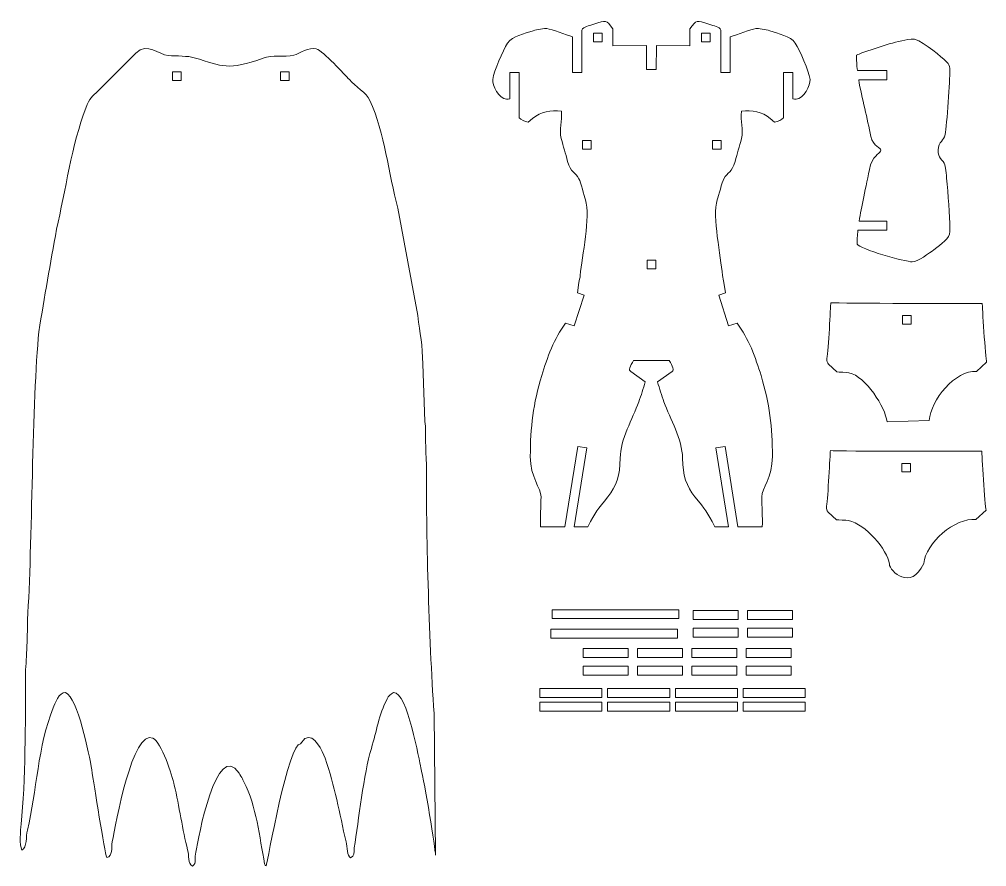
# Model space of a CAD drawing. Header units: millimetres. Extents: x -524 to 157, y -136 to 204.
# Drawn here: x -178.6 to 157.1, y -124.2 to 170 of the extents above; entities that cross this region are included whole.
import ezdxf

# ---------------------------------------------------------------- set-up
doc = ezdxf.new("R2010")
doc.units = ezdxf.units.MM
doc.header["$MEASUREMENT"] = 0
doc.layers.add('Camada 1', color=7, linetype='Continuous')

msp = doc.modelspace()

# ---------------------------------------------------------------- linework, layer by layer
at = {"layer": 'Camada 1', "color": 240, "lineweight": 9}
for points, knots in [([(46.7606, 51.5687), (46.7606, 51.5687), (46.8849, 51.5902), (46.8849, 51.5902), (46.8849, 51.5902), (48.1518, 49.463), (48.7296, 48.1463), (47.8892, 47.6871), (47.8892, 47.6871), (47.8892, 47.6871), (42.8922, 44.0997), (42.8922, 44.0997), (42.8922, 44.0997), (43.5024, 41.7911), (44.2958, 39.3747), (45.0941, 37.1953), (45.0941, 37.1953), (47.2413, 31.3331), (51.487, 24.1146), (51.5423, 17.6194), (51.5423, 17.6194), (51.5932, 11.5983), (52.9393, 7.8619), (55.7836, 4.2563), (55.7836, 4.2563), (59.5058, -0.4621), (60.0192, -0.7866), (62.7664, -6.2157), (62.7664, -6.2157), (62.7664, -6.2157), (67.5063, -6.2099), (67.5063, -6.2099), (67.5063, -6.2099), (67.5063, -6.2099), (63.1443, 21.1851), (63.1443, 21.1851), (63.1443, 21.1851), (63.1443, 21.1851), (66.2881, 21.6856), (66.2881, 21.6856), (66.2881, 21.6856), (66.2881, 21.6856), (70.7293, -6.2058), (70.7293, -6.2058), (70.7293, -6.2058), (70.7293, -6.2058), (79.1883, -6.1953), (79.1883, -6.1953), (79.1883, -6.1953), (79.3547, -2.7358), (79.0242, 0.7322), (79.0112, 4.1964), (79.0112, 4.1964), (79.0005, 7.085), (82.7361, 10.9724), (82.7361, 18.2299), (82.7361, 18.2299), (82.7361, 28.3989), (81.6961, 36.5818), (78.7822, 46.2725), (78.7822, 46.2725), (76.9116, 52.4935), (74.4127, 59.2951), (70.5212, 64.4827), (70.5212, 64.4827), (70.5212, 64.4827), (67.5044, 63.5642), (67.5044, 63.5642), (67.5044, 63.5642), (67.5044, 63.5642), (64.0798, 74.2653), (64.0798, 74.2653), (64.0798, 74.2653), (64.0798, 74.2653), (66.3896, 75.0163), (66.3896, 75.0163), (66.3896, 75.0163), (66.3896, 75.0163), (65.8852, 78.5773), (65.8852, 78.5773), (65.8852, 78.5773), (65.74, 79.4259), (65.4573, 80.1948), (65.3916, 81.0515), (65.3916, 81.0515), (64.8721, 87.822), (61.7234, 101.4741), (63.6044, 107.3173), (63.6044, 107.3173), (64.0479, 108.6947), (65.2387, 113.4685), (65.8464, 114.5767), (65.8464, 114.5767), (67.1662, 116.983), (68.7205, 116.7192), (69.7715, 120.6792), (69.7715, 120.6792), (70.4876, 123.3781), (71.2884, 125.8448), (71.9789, 128.5679), (71.9789, 128.5679), (72.8182, 131.8786), (71.5849, 134.4419), (71.9404, 138.0694), (71.9404, 138.0694), (75.7011, 138.5262), (79.0569, 138.0174), (81.976, 135.5562), (81.976, 135.5562), (81.976, 135.5562), (83.469, 134.2604), (83.469, 134.2604), (83.469, 134.2604), (84.7733, 134.5588), (85.9181, 135.1335), (86.6065, 135.8174), (86.6065, 135.8174), (86.6065, 135.8174), (86.6065, 151.468), (86.6065, 151.468), (86.6065, 151.468), (86.6065, 151.468), (89.7899, 151.468), (89.7899, 151.468), (89.7899, 151.468), (89.7899, 151.468), (89.7899, 142.3745), (89.7899, 142.3745), (89.7899, 142.3745), (90.1419, 142.2992), (90.7284, 142.2931), (90.9504, 142.2931), (90.9504, 142.2931), (93.4746, 142.2931), (96.0698, 147.1532), (95.7796, 149.1079), (95.7796, 149.1079), (95.3044, 152.3064), (92.3639, 158.8404), (90.5986, 161.7433), (90.5986, 161.7433), (89.0248, 164.1757), (84.7114, 164.9655), (81.7879, 166.0342), (81.7879, 166.0342), (80.329, 166.4508), (77.8015, 166.9315), (76.9485, 166.7882), (76.9485, 166.7882), (75.2459, 166.5025), (70.4763, 164.6839), (68.0525, 163.8996), (68.0525, 163.8996), (68.0525, 163.8996), (68.0525, 151.468), (68.0525, 151.468), (68.0525, 151.468), (68.0525, 151.468), (64.8691, 151.468), (64.8691, 151.468), (64.8691, 151.468), (64.8691, 151.468), (64.8691, 166.2613), (64.8691, 166.2613), (64.8691, 166.2613), (64.247, 167.5673), (62.4947, 167.6853), (60.7152, 168.2647), (60.7152, 168.2647), (56.3171, 169.6969), (56.4533, 169.9832), (54.1122, 166.6568), (54.1122, 166.6568), (54.1122, 166.6568), (54.0525, 160.8218), (54.0525, 160.8218), (54.0525, 160.8218), (54.0525, 160.8218), (42.4698, 160.9208), (42.4698, 160.9208), (42.4698, 160.9208), (42.4698, 160.9208), (42.3887, 152.6018), (42.3887, 152.6018), (42.3887, 152.6018), (42.3887, 152.6018), (39.0565, 152.6018), (39.0565, 152.6018), (39.0565, 152.6018), (39.0565, 152.6018), (38.9754, 160.9208), (38.9754, 160.9208), (38.9754, 160.9208), (38.9754, 160.9208), (27.3918, 160.8218), (27.3918, 160.8218), (27.3918, 160.8218), (27.3918, 160.8218), (27.3321, 166.6568), (27.3321, 166.6568), (27.3321, 166.6568), (24.9911, 169.9832), (25.1272, 169.6969), (20.7291, 168.2647), (20.7291, 168.2647), (18.9496, 167.6853), (17.1973, 167.5673), (16.5752, 166.2613), (16.5752, 166.2613), (16.5752, 166.2613), (16.5752, 151.468), (16.5752, 151.468), (16.5752, 151.468), (16.5752, 151.468), (13.3918, 151.468), (13.3918, 151.468), (13.3918, 151.468), (13.3918, 151.468), (13.3918, 163.8996), (13.3918, 163.8996), (13.3918, 163.8996), (10.968, 164.6839), (6.1984, 166.5025), (4.4958, 166.7882), (4.4958, 166.7882), (3.6428, 166.9315), (1.1153, 166.4508), (-0.3436, 166.0342), (-0.3436, 166.0342), (-3.2671, 164.9655), (-7.5805, 164.1757), (-9.1543, 161.7433), (-9.1543, 161.7433), (-10.9196, 158.8404), (-13.8601, 152.3064), (-14.3353, 149.1079), (-14.3353, 149.1079), (-14.6255, 147.1532), (-12.0303, 142.2931), (-9.5061, 142.2931), (-9.5061, 142.2931), (-9.2841, 142.2931), (-8.6976, 142.2992), (-8.3456, 142.3745), (-8.3456, 142.3745), (-8.3456, 142.3745), (-8.3456, 151.468), (-8.3456, 151.468), (-8.3456, 151.468), (-8.3456, 151.468), (-5.1622, 151.468), (-5.1622, 151.468), (-5.1622, 151.468), (-5.1622, 151.468), (-5.1622, 135.8174), (-5.1622, 135.8174), (-5.1622, 135.8174), (-4.4738, 135.1335), (-3.329, 134.5588), (-2.0247, 134.2604), (-2.0247, 134.2604), (-2.0247, 134.2604), (-0.5317, 135.5562), (-0.5317, 135.5562), (-0.5317, 135.5562), (2.3874, 138.0174), (5.7432, 138.5262), (9.5039, 138.0694), (9.5039, 138.0694), (9.8594, 134.4419), (8.6261, 131.8786), (9.4654, 128.5679), (9.4654, 128.5679), (10.1559, 125.8448), (10.9567, 123.3781), (11.6728, 120.6792), (11.6728, 120.6792), (12.7239, 116.7192), (14.2782, 116.983), (15.5979, 114.5767), (15.5979, 114.5767), (16.2056, 113.4685), (17.3964, 108.6947), (17.84, 107.3173), (17.84, 107.3173), (19.721, 101.4741), (16.5722, 87.822), (16.0527, 81.0515), (16.0527, 81.0515), (15.987, 80.1948), (15.7043, 79.4259), (15.5591, 78.5773), (15.5591, 78.5773), (15.5591, 78.5773), (15.0548, 75.0163), (15.0548, 75.0163), (15.0548, 75.0163), (15.0548, 75.0163), (17.3645, 74.2653), (17.3645, 74.2653), (17.3645, 74.2653), (17.3645, 74.2653), (13.9399, 63.5642), (13.9399, 63.5642), (13.9399, 63.5642), (13.9399, 63.5642), (10.9232, 64.4827), (10.9232, 64.4827), (10.9232, 64.4827), (7.0316, 59.2951), (4.5327, 52.4935), (2.6621, 46.2725), (2.6621, 46.2725), (-0.2518, 36.5818), (-1.2918, 28.3989), (-1.2918, 18.2299), (-1.2918, 18.2299), (-1.2918, 10.9724), (2.4438, 7.085), (2.4331, 4.1964), (2.4331, 4.1964), (2.4201, 0.7322), (2.0896, -2.7358), (2.256, -6.1953), (2.256, -6.1953), (2.256, -6.1953), (10.715, -6.2058), (10.715, -6.2058), (10.715, -6.2058), (10.715, -6.2058), (15.1562, 21.6856), (15.1562, 21.6856), (15.1562, 21.6856), (15.1562, 21.6856), (18.3, 21.1851), (18.3, 21.1851), (18.3, 21.1851), (18.3, 21.1851), (13.938, -6.2099), (13.938, -6.2099), (13.938, -6.2099), (13.938, -6.2099), (18.6779, -6.2157), (18.6779, -6.2157), (18.6779, -6.2157), (21.4251, -0.7866), (21.9386, -0.4621), (25.6607, 4.2563), (25.6607, 4.2563), (28.505, 7.8619), (29.8511, 11.5983), (29.902, 17.6194), (29.902, 17.6194), (29.9573, 24.1146), (34.203, 31.3331), (36.3502, 37.1953), (36.3502, 37.1953), (37.1485, 39.3747), (37.9419, 41.7911), (38.5521, 44.0997), (38.5521, 44.0997), (38.5521, 44.0997), (33.5551, 47.6871), (33.5551, 47.6871), (33.5551, 47.6871), (32.7147, 48.1463), (33.2925, 49.463), (34.5594, 51.5902), (34.5594, 51.5902), (34.5594, 51.5902), (46.7606, 51.5687), (46.7606, 51.5687)], [0, 0, 0, 0, 0.0106383, 0.0106383, 0.0106383, 0.0106383, 0.0212766, 0.0212766, 0.0212766, 0.0212766, 0.03191489, 0.03191489, 0.03191489, 0.03191489, 0.04255319, 0.04255319, 0.04255319, 0.04255319, 0.05319149, 0.05319149, 0.05319149, 0.05319149, 0.06382979, 0.06382979, 0.06382979, 0.06382979, 0.07446809, 0.07446809, 0.07446809, 0.07446809, 0.08510638, 0.08510638, 0.08510638, 0.08510638, 0.09574468, 0.09574468, 0.09574468, 0.09574468, 0.10638298, 0.10638298, 0.10638298, 0.10638298, 0.11702128, 0.11702128, 0.11702128, 0.11702128, 0.12765957, 0.12765957, 0.12765957, 0.12765957, 0.13829787, 0.13829787, 0.13829787, 0.13829787, 0.14893617, 0.14893617, 0.14893617, 0.14893617, 0.15957447, 0.15957447, 0.15957447, 0.15957447, 0.17021277, 0.17021277, 0.17021277, 0.17021277, 0.18085106, 0.18085106, 0.18085106, 0.18085106, 0.19148936, 0.19148936, 0.19148936, 0.19148936, 0.20212766, 0.20212766, 0.20212766, 0.20212766, 0.21276596, 0.21276596, 0.21276596, 0.21276596, 0.22340426, 0.22340426, 0.22340426, 0.22340426, 0.23404255, 0.23404255, 0.23404255, 0.23404255, 0.24468085, 0.24468085, 0.24468085, 0.24468085, 0.25531915, 0.25531915, 0.25531915, 0.25531915, 0.26595745, 0.26595745, 0.26595745, 0.26595745, 0.27659574, 0.27659574, 0.27659574, 0.27659574, 0.28723404, 0.28723404, 0.28723404, 0.28723404, 0.29787234, 0.29787234, 0.29787234, 0.29787234, 0.30851064, 0.30851064, 0.30851064, 0.30851064, 0.31914894, 0.31914894, 0.31914894, 0.31914894, 0.32978723, 0.32978723, 0.32978723, 0.32978723, 0.34042553, 0.34042553, 0.34042553, 0.34042553, 0.35106383, 0.35106383, 0.35106383, 0.35106383, 0.36170213, 0.36170213, 0.36170213, 0.36170213, 0.37234043, 0.37234043, 0.37234043, 0.37234043, 0.38297872, 0.38297872, 0.38297872, 0.38297872, 0.39361702, 0.39361702, 0.39361702, 0.39361702, 0.40425532, 0.40425532, 0.40425532, 0.40425532, 0.41489362, 0.41489362, 0.41489362, 0.41489362, 0.42553191, 0.42553191, 0.42553191, 0.42553191, 0.43617021, 0.43617021, 0.43617021, 0.43617021, 0.44680851, 0.44680851, 0.44680851, 0.44680851, 0.45744681, 0.45744681, 0.45744681, 0.45744681, 0.46808511, 0.46808511, 0.46808511, 0.46808511, 0.4787234, 0.4787234, 0.4787234, 0.4787234, 0.4893617, 0.4893617, 0.4893617, 0.4893617, 0.5, 0.5, 0.5, 0.5, 0.5106383, 0.5106383, 0.5106383, 0.5106383, 0.5212766, 0.5212766, 0.5212766, 0.5212766, 0.53191489, 0.53191489, 0.53191489, 0.53191489, 0.54255319, 0.54255319, 0.54255319, 0.54255319, 0.55319149, 0.55319149, 0.55319149, 0.55319149, 0.56382979, 0.56382979, 0.56382979, 0.56382979, 0.57446809, 0.57446809, 0.57446809, 0.57446809, 0.58510638, 0.58510638, 0.58510638, 0.58510638, 0.59574468, 0.59574468, 0.59574468, 0.59574468, 0.60638298, 0.60638298, 0.60638298, 0.60638298, 0.61702128, 0.61702128, 0.61702128, 0.61702128, 0.62765957, 0.62765957, 0.62765957, 0.62765957, 0.63829787, 0.63829787, 0.63829787, 0.63829787, 0.64893617, 0.64893617, 0.64893617, 0.64893617, 0.65957447, 0.65957447, 0.65957447, 0.65957447, 0.67021277, 0.67021277, 0.67021277, 0.67021277, 0.68085106, 0.68085106, 0.68085106, 0.68085106, 0.69148936, 0.69148936, 0.69148936, 0.69148936, 0.70212766, 0.70212766, 0.70212766, 0.70212766, 0.71276596, 0.71276596, 0.71276596, 0.71276596, 0.72340426, 0.72340426, 0.72340426, 0.72340426, 0.73404255, 0.73404255, 0.73404255, 0.73404255, 0.74468085, 0.74468085, 0.74468085, 0.74468085, 0.75531915, 0.75531915, 0.75531915, 0.75531915, 0.76595745, 0.76595745, 0.76595745, 0.76595745, 0.77659574, 0.77659574, 0.77659574, 0.77659574, 0.78723404, 0.78723404, 0.78723404, 0.78723404, 0.79787234, 0.79787234, 0.79787234, 0.79787234, 0.80851064, 0.80851064, 0.80851064, 0.80851064, 0.81914894, 0.81914894, 0.81914894, 0.81914894, 0.82978723, 0.82978723, 0.82978723, 0.82978723, 0.84042553, 0.84042553, 0.84042553, 0.84042553, 0.85106383, 0.85106383, 0.85106383, 0.85106383, 0.86170213, 0.86170213, 0.86170213, 0.86170213, 0.87234043, 0.87234043, 0.87234043, 0.87234043, 0.88297872, 0.88297872, 0.88297872, 0.88297872, 0.89361702, 0.89361702, 0.89361702, 0.89361702, 0.90425532, 0.90425532, 0.90425532, 0.90425532, 0.91489362, 0.91489362, 0.91489362, 0.91489362, 0.92553191, 0.92553191, 0.92553191, 0.92553191, 0.93617021, 0.93617021, 0.93617021, 0.93617021, 0.94680851, 0.94680851, 0.94680851, 0.94680851, 0.95744681, 0.95744681, 0.95744681, 0.95744681, 0.96808511, 0.96808511, 0.96808511, 0.96808511, 0.9787234, 0.9787234, 0.9787234, 0.9787234, 1, 1, 1, 1]), ([(23.6025, 165.1784), (23.6025, 165.1784), (23.6025, 162.1784), (23.6025, 162.1784), (23.6025, 162.1784), (23.6025, 162.1784), (20.6025, 162.1784), (20.6025, 162.1784), (20.6025, 162.1784), (20.6025, 162.1784), (20.6025, 165.1784), (20.6025, 165.1784), (20.6025, 165.1784), (20.6025, 165.1784), (23.6025, 165.1784), (23.6025, 165.1784)], [0, 0, 0, 0, 0.2, 0.2, 0.2, 0.2, 0.4, 0.4, 0.4, 0.4, 0.6, 0.6, 0.6, 0.6, 1, 1, 1, 1]), ([(61.0675, 165.1784), (61.0675, 165.1784), (61.0675, 162.1784), (61.0675, 162.1784), (61.0675, 162.1784), (61.0675, 162.1784), (58.0675, 162.1784), (58.0675, 162.1784), (58.0675, 162.1784), (58.0675, 162.1784), (58.0675, 165.1784), (58.0675, 165.1784), (58.0675, 165.1784), (58.0675, 165.1784), (61.0675, 165.1784), (61.0675, 165.1784)], [0, 0, 0, 0, 0.2, 0.2, 0.2, 0.2, 0.4, 0.4, 0.4, 0.4, 0.6, 0.6, 0.6, 0.6, 1, 1, 1, 1]), ([(-34.6795, -71.0591), (-34.6795, -71.0591), (-34.2012, -120.1601), (-34.2012, -120.1601), (-34.2012, -120.1601), (-34.2045, -118.195), (-37.9715, -94.8939), (-39.2689, -89.835), (-39.2689, -89.835), (-39.7219, -88.0684), (-44.0204, -63.2181), (-48.7061, -63.7791), (-48.7061, -63.7791), (-49.7918, -64.1069), (-50.5316, -65.118), (-50.941, -65.8891), (-50.941, -65.8891), (-53.913, -71.4857), (-54.5983, -77.1498), (-56.441, -83.1366), (-56.441, -83.1366), (-59.1767, -92.0254), (-60.8146, -108.0629), (-62.4033, -117.6727), (-62.4033, -117.6727), (-62.4737, -119.3343), (-62.3079, -120.5523), (-63.6752, -121.132), (-63.6752, -121.132), (-64.916, -120.511), (-64.7229, -117.4376), (-65.2421, -115.5431), (-65.2421, -115.5431), (-67.4823, -105.6357), (-69.1408, -96.0954), (-72.4955, -86.5617), (-72.4955, -86.5617), (-73.4399, -84.2498), (-76.1539, -77.6847), (-79.4734, -79.7469), (-79.4734, -79.7469), (-79.4734, -79.7469), (-81.0456, -81.6098), (-81.0456, -81.6098), (-81.0456, -81.6098), (-85.049, -80.4518), (-92.6632, -123.1557), (-92.9269, -123.9471), (-92.9269, -123.9471), (-93.3887, -123.5517), (-93.09, -124.1996), (-93.4745, -123.1708), (-93.4745, -123.1708), (-95.249, -113.9473), (-96.3776, -103.1734), (-100.6506, -94.785), (-100.6506, -94.785), (-100.9245, -94.2339), (-100.8967, -94.2422), (-101.1709, -93.7477), (-101.1709, -93.7477), (-101.5163, -93.1257), (-101.95, -92.3549), (-102.3361, -91.7628), (-102.3361, -91.7628), (-110.231, -79.6595), (-116.5082, -114.6051), (-117.3948, -119.1454), (-117.3948, -119.1454), (-117.8807, -121.0409), (-116.9248, -122.892), (-118.5627, -124.0239), (-118.5627, -124.0239), (-120.3455, -123.0256), (-119.6231, -120.5237), (-120.1899, -118.3649), (-120.1899, -118.3649), (-121.9499, -111.6645), (-123.1536, -102.9963), (-124.8297, -95.8834), (-124.8297, -95.8834), (-125.526, -92.5751), (-129.3273, -80.8868), (-132.2167, -79.5715), (-132.2167, -79.5715), (-139.3953, -76.3034), (-145.1008, -109.497), (-146.363, -115.531), (-146.363, -115.531), (-146.7351, -117.7382), (-146.1037, -120.4535), (-148.238, -121.0566), (-148.238, -121.0566), (-148.9909, -119.2331), (-152.7029, -95.6466), (-153.4789, -90.5855), (-153.4789, -90.5855), (-154.33, -85.0338), (-158.4352, -65.4695), (-162.5349, -63.7791), (-162.5349, -63.7791), (-164.8779, -63.3864), (-166.311, -67.7828), (-166.8483, -69.0824), (-166.8483, -69.0824), (-172.2633, -82.1823), (-172.4726, -98.145), (-175.8108, -111.5774), (-175.8108, -111.5774), (-176.3377, -113.6984), (-175.9041, -117.4173), (-177.7383, -118.4958), (-177.7383, -118.4958), (-178.5944, -116.7922), (-178.222, -111.6797), (-177.9842, -109.4106), (-177.9842, -109.4106), (-176.4274, -94.5529), (-176.4697, -73.5949), (-176.475, -58.4468), (-176.475, -58.4468), (-176.4763, -54.8421), (-176.1227, -52.1831), (-176.0042, -48.7767), (-176.0042, -48.7767), (-175.8914, -45.5391), (-175.7754, -42.0502), (-175.7756, -38.4967), (-175.7756, -38.4967), (-174.0849, -13.7334), (-174.2538, 38.3389), (-171.7936, 61.4969), (-171.7936, 61.4969), (-169.9247, 73.7619), (-167.8312, 85.0614), (-165.6741, 97.0896), (-165.6741, 97.0896), (-162.6513, 110.0889), (-160.3138, 126.7811), (-155.5794, 139.1066), (-155.5794, 139.1066), (-154.1241, 142.8961), (-153.5053, 142.9605), (-151.1752, 145.2861), (-151.1752, 145.2861), (-151.1752, 145.2861), (-138.2271, 158.2362), (-138.2271, 158.2362), (-138.2271, 158.2362), (-134.0983, 162.246), (-130.1988, 157.6015), (-126.9865, 157.4021), (-126.9865, 157.4021), (-123.9942, 157.2165), (-120.029, 157.3122), (-117.9418, 156.6725), (-117.9418, 156.6725), (-107.7577, 153.5535), (-106.3524, 152.2214), (-94.0198, 156.4459), (-94.0198, 156.4459), (-90.8471, 157.7555), (-86.7238, 156.7264), (-83.3437, 157.5146), (-83.3437, 157.5146), (-81.2276, 158.0079), (-78.2543, 160.5448), (-75.5656, 159.7234), (-75.5656, 159.7234), (-73.0906, 158.9674), (-65.7047, 150.7048), (-64.0717, 149.0905), (-64.0717, 149.0905), (-62.1297, 146.803), (-58.1053, 144.3814), (-56.9536, 141.8511), (-56.9536, 141.8511), (-51.708, 130.3267), (-50.6116, 116.4873), (-47.2225, 104.4783), (-47.2225, 104.4783), (-47.2225, 104.4783), (-40.317, 67.132), (-40.317, 67.132), (-40.317, 67.132), (-39.6306, 60.9489), (-38.6153, 56.6987), (-38.6397, 50.3402), (-38.6397, 50.3402), (-38.6397, 50.3402), (-37.8345, 30.3936), (-37.8345, 30.3936), (-37.8345, 30.3936), (-37.4174, 26.0541), (-37.82, 21.2606), (-37.2892, 15.3495), (-37.2892, 15.3495), (-37.5169, -7.0034), (-36.5198, -44.3646), (-34.6795, -71.0591)], [0, 0, 0, 0, 0.01960784, 0.01960784, 0.01960784, 0.01960784, 0.03921569, 0.03921569, 0.03921569, 0.03921569, 0.05882353, 0.05882353, 0.05882353, 0.05882353, 0.07843137, 0.07843137, 0.07843137, 0.07843137, 0.09803922, 0.09803922, 0.09803922, 0.09803922, 0.11764706, 0.11764706, 0.11764706, 0.11764706, 0.1372549, 0.1372549, 0.1372549, 0.1372549, 0.15686275, 0.15686275, 0.15686275, 0.15686275, 0.17647059, 0.17647059, 0.17647059, 0.17647059, 0.19607843, 0.19607843, 0.19607843, 0.19607843, 0.21568627, 0.21568627, 0.21568627, 0.21568627, 0.23529412, 0.23529412, 0.23529412, 0.23529412, 0.25490196, 0.25490196, 0.25490196, 0.25490196, 0.2745098, 0.2745098, 0.2745098, 0.2745098, 0.29411765, 0.29411765, 0.29411765, 0.29411765, 0.31372549, 0.31372549, 0.31372549, 0.31372549, 0.33333333, 0.33333333, 0.33333333, 0.33333333, 0.35294118, 0.35294118, 0.35294118, 0.35294118, 0.37254902, 0.37254902, 0.37254902, 0.37254902, 0.39215686, 0.39215686, 0.39215686, 0.39215686, 0.41176471, 0.41176471, 0.41176471, 0.41176471, 0.43137255, 0.43137255, 0.43137255, 0.43137255, 0.45098039, 0.45098039, 0.45098039, 0.45098039, 0.47058824, 0.47058824, 0.47058824, 0.47058824, 0.49019608, 0.49019608, 0.49019608, 0.49019608, 0.50980392, 0.50980392, 0.50980392, 0.50980392, 0.52941176, 0.52941176, 0.52941176, 0.52941176, 0.54901961, 0.54901961, 0.54901961, 0.54901961, 0.56862745, 0.56862745, 0.56862745, 0.56862745, 0.58823529, 0.58823529, 0.58823529, 0.58823529, 0.60784314, 0.60784314, 0.60784314, 0.60784314, 0.62745098, 0.62745098, 0.62745098, 0.62745098, 0.64705882, 0.64705882, 0.64705882, 0.64705882, 0.66666667, 0.66666667, 0.66666667, 0.66666667, 0.68627451, 0.68627451, 0.68627451, 0.68627451, 0.70588235, 0.70588235, 0.70588235, 0.70588235, 0.7254902, 0.7254902, 0.7254902, 0.7254902, 0.74509804, 0.74509804, 0.74509804, 0.74509804, 0.76470588, 0.76470588, 0.76470588, 0.76470588, 0.78431373, 0.78431373, 0.78431373, 0.78431373, 0.80392157, 0.80392157, 0.80392157, 0.80392157, 0.82352941, 0.82352941, 0.82352941, 0.82352941, 0.84313725, 0.84313725, 0.84313725, 0.84313725, 0.8627451, 0.8627451, 0.8627451, 0.8627451, 0.88235294, 0.88235294, 0.88235294, 0.88235294, 0.90196078, 0.90196078, 0.90196078, 0.90196078, 0.92156863, 0.92156863, 0.92156863, 0.92156863, 0.94117647, 0.94117647, 0.94117647, 0.94117647, 0.96078431, 0.96078431, 0.96078431, 0.96078431, 1, 1, 1, 1]), ([(116.856, 129.2881), (117.7099, 125.7219), (120.4076, 125.4653), (120.3573, 124.5669), (120.3573, 124.5669), (120.3028, 123.5898), (118.3077, 123.3371), (116.7567, 119.4191), (116.7567, 119.4191), (114.9926, 111.0861), (113.6066, 104.766), (112.8281, 99.942), (112.8281, 99.942), (112.8281, 99.942), (122.433, 99.942), (122.433, 99.942), (122.433, 99.942), (122.433, 99.942), (122.433, 96.7586), (122.433, 96.7586), (122.433, 96.7586), (122.433, 96.7586), (112.3801, 96.7586), (112.3801, 96.7586), (112.3801, 96.7586), (112.1645, 94.8897), (112.0836, 93.3002), (112.1587, 91.9428), (112.1587, 91.9428), (112.8861, 90.2364), (128.8064, 85.7748), (131.2715, 85.7748), (131.2715, 85.7748), (133.0551, 85.7748), (137.3424, 88.8793), (138.7839, 90.0134), (138.7839, 90.0134), (141.2908, 91.9854), (144.3189, 93.9756), (144.3189, 96.282), (144.3189, 96.282), (144.3189, 99.1882), (143.9064, 106.7625), (143.3599, 112.7237), (143.3599, 112.7237), (143.1025, 115.5337), (142.9279, 118.2119), (142.5446, 119.4571), (142.5446, 119.4571), (141.9946, 121.2451), (140.014, 121.8298), (140.2035, 124.5099), (140.2035, 124.5099), (140.4326, 127.7563), (142.2355, 127.6801), (142.6691, 130.0207), (142.6691, 130.0207), (143.2497, 133.1543), (144.3189, 149.461), (144.3189, 152.1051), (144.3189, 152.1051), (144.3189, 154.5358), (143.4218, 155.0347), (142.1656, 156.1382), (142.1656, 156.1382), (140.0756, 157.9739), (133.5713, 163.5525), (130.8708, 163.1521), (130.8708, 163.1521), (124.9743, 162.2779), (119.4036, 160.2239), (113.7639, 158.3778), (113.7639, 158.3778), (113.0871, 158.0833), (112.5242, 157.7709), (111.9299, 157.5297), (111.9299, 157.5297), (111.8796, 155.8679), (111.9907, 154.0705), (112.2126, 152.184), (112.2126, 152.184), (112.2126, 152.184), (122.433, 152.184), (122.433, 152.184), (122.433, 152.184), (122.433, 152.184), (122.433, 149.0006), (122.433, 149.0006), (122.433, 149.0006), (122.433, 149.0006), (112.6713, 149.0006), (112.6713, 149.0006), (112.6713, 149.0006), (113.7466, 142.5689), (115.7169, 135.4599), (116.856, 129.2881)], [0, 0, 0, 0, 0.04, 0.04, 0.04, 0.04, 0.08, 0.08, 0.08, 0.08, 0.12, 0.12, 0.12, 0.12, 0.16, 0.16, 0.16, 0.16, 0.2, 0.2, 0.2, 0.2, 0.24, 0.24, 0.24, 0.24, 0.28, 0.28, 0.28, 0.28, 0.32, 0.32, 0.32, 0.32, 0.36, 0.36, 0.36, 0.36, 0.4, 0.4, 0.4, 0.4, 0.44, 0.44, 0.44, 0.44, 0.48, 0.48, 0.48, 0.48, 0.52, 0.52, 0.52, 0.52, 0.56, 0.56, 0.56, 0.56, 0.6, 0.6, 0.6, 0.6, 0.64, 0.64, 0.64, 0.64, 0.68, 0.68, 0.68, 0.68, 0.72, 0.72, 0.72, 0.72, 0.76, 0.76, 0.76, 0.76, 0.8, 0.8, 0.8, 0.8, 0.84, 0.84, 0.84, 0.84, 0.88, 0.88, 0.88, 0.88, 0.92, 0.92, 0.92, 0.92, 1, 1, 1, 1]), ([(-122.4474, 151.7376), (-122.4474, 151.7376), (-122.4474, 148.7376), (-122.4474, 148.7376), (-122.4474, 148.7376), (-122.4474, 148.7376), (-125.4474, 148.7376), (-125.4474, 148.7376), (-125.4474, 148.7376), (-125.4474, 148.7376), (-125.4474, 151.7376), (-125.4474, 151.7376), (-125.4474, 151.7376), (-125.4474, 151.7376), (-122.4474, 151.7376), (-122.4474, 151.7376)], [0, 0, 0, 0, 0.2, 0.2, 0.2, 0.2, 0.4, 0.4, 0.4, 0.4, 0.6, 0.6, 0.6, 0.6, 1, 1, 1, 1]), ([(-84.9824, 151.7376), (-84.9824, 151.7376), (-84.9824, 148.7376), (-84.9824, 148.7376), (-84.9824, 148.7376), (-84.9824, 148.7376), (-87.9824, 148.7376), (-87.9824, 148.7376), (-87.9824, 148.7376), (-87.9824, 148.7376), (-87.9824, 151.7376), (-87.9824, 151.7376), (-87.9824, 151.7376), (-87.9824, 151.7376), (-84.9824, 151.7376), (-84.9824, 151.7376)], [0, 0, 0, 0, 0.2, 0.2, 0.2, 0.2, 0.4, 0.4, 0.4, 0.4, 0.6, 0.6, 0.6, 0.6, 1, 1, 1, 1]), ([(19.8188, 127.925), (19.8188, 127.925), (19.8188, 124.925), (19.8188, 124.925), (19.8188, 124.925), (19.8188, 124.925), (16.8188, 124.925), (16.8188, 124.925), (16.8188, 124.925), (16.8188, 124.925), (16.8188, 127.925), (16.8188, 127.925), (16.8188, 127.925), (16.8188, 127.925), (19.8188, 127.925), (19.8188, 127.925)], [0, 0, 0, 0, 0.2, 0.2, 0.2, 0.2, 0.4, 0.4, 0.4, 0.4, 0.6, 0.6, 0.6, 0.6, 1, 1, 1, 1]), ([(64.9303, 127.925), (64.9303, 127.925), (64.9303, 124.925), (64.9303, 124.925), (64.9303, 124.925), (64.9303, 124.925), (61.9303, 124.925), (61.9303, 124.925), (61.9303, 124.925), (61.9303, 124.925), (61.9303, 127.925), (61.9303, 127.925), (61.9303, 127.925), (61.9303, 127.925), (64.9303, 127.925), (64.9303, 127.925)], [0, 0, 0, 0, 0.2, 0.2, 0.2, 0.2, 0.4, 0.4, 0.4, 0.4, 0.6, 0.6, 0.6, 0.6, 1, 1, 1, 1]), ([(42.2222, 86.3219), (42.2222, 86.3219), (42.2222, 83.3219), (42.2222, 83.3219), (42.2222, 83.3219), (42.2222, 83.3219), (39.2222, 83.3219), (39.2222, 83.3219), (39.2222, 83.3219), (39.2222, 83.3219), (39.2222, 86.3219), (39.2222, 86.3219), (39.2222, 86.3219), (39.2222, 86.3219), (42.2222, 86.3219), (42.2222, 86.3219)], [0, 0, 0, 0, 0.2, 0.2, 0.2, 0.2, 0.4, 0.4, 0.4, 0.4, 0.6, 0.6, 0.6, 0.6, 1, 1, 1, 1]), ([(101.6246, 52.2479), (101.6246, 51.2774), (101.7767, 50.7191), (102.1875, 50.2442), (102.1875, 50.2442), (102.1875, 50.2442), (105.0956, 47.574), (105.0956, 47.574), (105.0956, 47.574), (105.8296, 47.3966), (108.3709, 47.5371), (109.2745, 47.2613), (109.2745, 47.2613), (115.1859, 46.0711), (121.9056, 35.2311), (122.4916, 30.2426), (122.4916, 30.2426), (122.4916, 30.2426), (137.0927, 30.6931), (137.0927, 30.6931), (137.0927, 30.6931), (137.7417, 37.7342), (146.1564, 48.3407), (153.5097, 47.6881), (153.5097, 47.6881), (153.5097, 47.6881), (157.0635, 50.9287), (157.0635, 50.9287), (157.0635, 50.9287), (156.6238, 52.2099), (155.5133, 70.927), (155.5411, 71.3686), (155.5411, 71.3686), (152.8967, 71.3169), (105.4476, 71.3271), (103.0271, 71.5853), (103.0271, 71.5853), (102.8277, 70.2392), (102.2411, 55.2005), (101.6246, 52.2479)], [0, 0, 0, 0, 0.09090909, 0.09090909, 0.09090909, 0.09090909, 0.18181818, 0.18181818, 0.18181818, 0.18181818, 0.27272727, 0.27272727, 0.27272727, 0.27272727, 0.36363636, 0.36363636, 0.36363636, 0.36363636, 0.45454545, 0.45454545, 0.45454545, 0.45454545, 0.54545455, 0.54545455, 0.54545455, 0.54545455, 0.63636364, 0.63636364, 0.63636364, 0.63636364, 0.72727273, 0.72727273, 0.72727273, 0.72727273, 0.81818182, 0.81818182, 0.81818182, 0.81818182, 1, 1, 1, 1]), ([(130.8669, 67.1554), (130.8669, 67.1554), (130.8669, 64.1552), (130.8669, 64.1552), (130.8669, 64.1552), (130.8669, 64.1552), (127.8669, 64.1552), (127.8669, 64.1552), (127.8669, 64.1552), (127.8669, 64.1552), (127.8669, 67.1554), (127.8669, 67.1554), (127.8669, 67.1554), (127.8669, 67.1554), (130.8669, 67.1554), (130.8669, 67.1554)], [0, 0, 0, 0, 0.2, 0.2, 0.2, 0.2, 0.4, 0.4, 0.4, 0.4, 0.6, 0.6, 0.6, 0.6, 1, 1, 1, 1]), ([(101.4587, 0.9264), (101.4587, -0.044), (101.6107, -0.6023), (102.0216, -1.0772), (102.0216, -1.0772), (102.0216, -1.0772), (104.9297, -3.7475), (104.9297, -3.7475), (104.9297, -3.7475), (105.6637, -3.9248), (108.205, -3.7843), (109.1086, -4.0601), (109.1086, -4.0601), (115.02, -5.2503), (122.7098, -14.1499), (123.2959, -19.1384), (123.2959, -19.1384), (123.4251, -21.6447), (130.8171, -28.6286), (135.2292, -18.9305), (135.2292, -18.9305), (135.8782, -11.8894), (145.9905, -2.9808), (153.3437, -3.6333), (153.3437, -3.6333), (153.3437, -3.6333), (156.8976, -0.3927), (156.8976, -0.3927), (156.8976, -0.3927), (156.4578, 0.8885), (155.3474, 19.6055), (155.3752, 20.0472), (155.3752, 20.0472), (152.7308, 19.9955), (105.2817, 20.0057), (102.8612, 20.2639), (102.8612, 20.2639), (102.6618, 18.9178), (102.0752, 3.8791), (101.4587, 0.9264)], [0, 0, 0, 0, 0.09090909, 0.09090909, 0.09090909, 0.09090909, 0.18181818, 0.18181818, 0.18181818, 0.18181818, 0.27272727, 0.27272727, 0.27272727, 0.27272727, 0.36363636, 0.36363636, 0.36363636, 0.36363636, 0.45454545, 0.45454545, 0.45454545, 0.45454545, 0.54545455, 0.54545455, 0.54545455, 0.54545455, 0.63636364, 0.63636364, 0.63636364, 0.63636364, 0.72727273, 0.72727273, 0.72727273, 0.72727273, 0.81818182, 0.81818182, 0.81818182, 0.81818182, 1, 1, 1, 1]), ([(130.6492, 15.8296), (130.6492, 15.8296), (130.6492, 12.8294), (130.6492, 12.8294), (130.6492, 12.8294), (130.6492, 12.8294), (127.6492, 12.8294), (127.6492, 12.8294), (127.6492, 12.8294), (127.6492, 12.8294), (127.6492, 15.8296), (127.6492, 15.8296), (127.6492, 15.8296), (127.6492, 15.8296), (130.6492, 15.8296), (130.6492, 15.8296)], [0, 0, 0, 0, 0.2, 0.2, 0.2, 0.2, 0.4, 0.4, 0.4, 0.4, 0.6, 0.6, 0.6, 0.6, 1, 1, 1, 1]), ([(6.2987, -38.0783), (6.2987, -38.0783), (6.2987, -34.9904), (6.2987, -34.9904), (6.2987, -34.9904), (6.2987, -34.9904), (50.2222, -34.9904), (50.2222, -34.9904), (50.2222, -34.9904), (50.2222, -34.9904), (50.2222, -38.0783), (50.2222, -38.0783), (50.2222, -38.0783), (50.2222, -38.0783), (6.2987, -38.0783), (6.2987, -38.0783)], [0, 0, 0, 0, 0.2, 0.2, 0.2, 0.2, 0.4, 0.4, 0.4, 0.4, 0.6, 0.6, 0.6, 0.6, 1, 1, 1, 1]), ([(55.2159, -38.3986), (55.2159, -38.3986), (55.2159, -35.3107), (55.2159, -35.3107), (55.2159, -35.3107), (55.2159, -35.3107), (70.8266, -35.3107), (70.8266, -35.3107), (70.8266, -35.3107), (70.8266, -35.3107), (70.8266, -38.3986), (70.8266, -38.3986), (70.8266, -38.3986), (70.8266, -38.3986), (55.2159, -38.3986), (55.2159, -38.3986)], [0, 0, 0, 0, 0.2, 0.2, 0.2, 0.2, 0.4, 0.4, 0.4, 0.4, 0.6, 0.6, 0.6, 0.6, 1, 1, 1, 1]), ([(74.0367, -38.3986), (74.0367, -38.3986), (74.0367, -35.3107), (74.0367, -35.3107), (74.0367, -35.3107), (74.0367, -35.3107), (89.6474, -35.3107), (89.6474, -35.3107), (89.6474, -35.3107), (89.6474, -35.3107), (89.6474, -38.3986), (89.6474, -38.3986), (89.6474, -38.3986), (89.6474, -38.3986), (74.0367, -38.3986), (74.0367, -38.3986)], [0, 0, 0, 0, 0.2, 0.2, 0.2, 0.2, 0.4, 0.4, 0.4, 0.4, 0.6, 0.6, 0.6, 0.6, 1, 1, 1, 1]), ([(5.8585, -44.8565), (5.8585, -44.8565), (5.8585, -41.7686), (5.8585, -41.7686), (5.8585, -41.7686), (5.8585, -41.7686), (49.782, -41.7686), (49.782, -41.7686), (49.782, -41.7686), (49.782, -41.7686), (49.782, -44.8565), (49.782, -44.8565), (49.782, -44.8565), (49.782, -44.8565), (5.8585, -44.8565), (5.8585, -44.8565)], [0, 0, 0, 0, 0.2, 0.2, 0.2, 0.2, 0.4, 0.4, 0.4, 0.4, 0.6, 0.6, 0.6, 0.6, 1, 1, 1, 1]), ([(55.2159, -44.5155), (55.2159, -44.5155), (55.2159, -41.4276), (55.2159, -41.4276), (55.2159, -41.4276), (55.2159, -41.4276), (70.8266, -41.4276), (70.8266, -41.4276), (70.8266, -41.4276), (70.8266, -41.4276), (70.8266, -44.5155), (70.8266, -44.5155), (70.8266, -44.5155), (70.8266, -44.5155), (55.2159, -44.5155), (55.2159, -44.5155)], [0, 0, 0, 0, 0.2, 0.2, 0.2, 0.2, 0.4, 0.4, 0.4, 0.4, 0.6, 0.6, 0.6, 0.6, 1, 1, 1, 1]), ([(74.0367, -44.5155), (74.0367, -44.5155), (74.0367, -41.4276), (74.0367, -41.4276), (74.0367, -41.4276), (74.0367, -41.4276), (89.6474, -41.4276), (89.6474, -41.4276), (89.6474, -41.4276), (89.6474, -41.4276), (89.6474, -44.5155), (89.6474, -44.5155), (89.6474, -44.5155), (89.6474, -44.5155), (74.0367, -44.5155), (74.0367, -44.5155)], [0, 0, 0, 0, 0.2, 0.2, 0.2, 0.2, 0.4, 0.4, 0.4, 0.4, 0.6, 0.6, 0.6, 0.6, 1, 1, 1, 1]), ([(17.1037, -51.5731), (17.1037, -51.5731), (17.1037, -48.4852), (17.1037, -48.4852), (17.1037, -48.4852), (17.1037, -48.4852), (32.7144, -48.4852), (32.7144, -48.4852), (32.7144, -48.4852), (32.7144, -48.4852), (32.7144, -51.5731), (32.7144, -51.5731), (32.7144, -51.5731), (32.7144, -51.5731), (17.1037, -51.5731), (17.1037, -51.5731)], [0, 0, 0, 0, 0.2, 0.2, 0.2, 0.2, 0.4, 0.4, 0.4, 0.4, 0.6, 0.6, 0.6, 0.6, 1, 1, 1, 1]), ([(35.9245, -51.5731), (35.9245, -51.5731), (35.9245, -48.4852), (35.9245, -48.4852), (35.9245, -48.4852), (35.9245, -48.4852), (51.5352, -48.4852), (51.5352, -48.4852), (51.5352, -48.4852), (51.5352, -48.4852), (51.5352, -51.5731), (51.5352, -51.5731), (51.5352, -51.5731), (51.5352, -51.5731), (35.9245, -51.5731), (35.9245, -51.5731)], [0, 0, 0, 0, 0.2, 0.2, 0.2, 0.2, 0.4, 0.4, 0.4, 0.4, 0.6, 0.6, 0.6, 0.6, 1, 1, 1, 1]), ([(54.7453, -51.5731), (54.7453, -51.5731), (54.7453, -48.4852), (54.7453, -48.4852), (54.7453, -48.4852), (54.7453, -48.4852), (70.3561, -48.4852), (70.3561, -48.4852), (70.3561, -48.4852), (70.3561, -48.4852), (70.3561, -51.5731), (70.3561, -51.5731), (70.3561, -51.5731), (70.3561, -51.5731), (54.7453, -51.5731), (54.7453, -51.5731)], [0, 0, 0, 0, 0.2, 0.2, 0.2, 0.2, 0.4, 0.4, 0.4, 0.4, 0.6, 0.6, 0.6, 0.6, 1, 1, 1, 1]), ([(73.5661, -51.5731), (73.5661, -51.5731), (73.5661, -48.4852), (73.5661, -48.4852), (73.5661, -48.4852), (73.5661, -48.4852), (89.1769, -48.4852), (89.1769, -48.4852), (89.1769, -48.4852), (89.1769, -48.4852), (89.1769, -51.5731), (89.1769, -51.5731), (89.1769, -51.5731), (89.1769, -51.5731), (73.5661, -51.5731), (73.5661, -51.5731)], [0, 0, 0, 0, 0.2, 0.2, 0.2, 0.2, 0.4, 0.4, 0.4, 0.4, 0.6, 0.6, 0.6, 0.6, 1, 1, 1, 1]), ([(17.1037, -57.69), (17.1037, -57.69), (17.1037, -54.6021), (17.1037, -54.6021), (17.1037, -54.6021), (17.1037, -54.6021), (32.7144, -54.6021), (32.7144, -54.6021), (32.7144, -54.6021), (32.7144, -54.6021), (32.7144, -57.69), (32.7144, -57.69), (32.7144, -57.69), (32.7144, -57.69), (17.1037, -57.69), (17.1037, -57.69)], [0, 0, 0, 0, 0.2, 0.2, 0.2, 0.2, 0.4, 0.4, 0.4, 0.4, 0.6, 0.6, 0.6, 0.6, 1, 1, 1, 1]), ([(35.9245, -57.69), (35.9245, -57.69), (35.9245, -54.6021), (35.9245, -54.6021), (35.9245, -54.6021), (35.9245, -54.6021), (51.5352, -54.6021), (51.5352, -54.6021), (51.5352, -54.6021), (51.5352, -54.6021), (51.5352, -57.69), (51.5352, -57.69), (51.5352, -57.69), (51.5352, -57.69), (35.9245, -57.69), (35.9245, -57.69)], [0, 0, 0, 0, 0.2, 0.2, 0.2, 0.2, 0.4, 0.4, 0.4, 0.4, 0.6, 0.6, 0.6, 0.6, 1, 1, 1, 1]), ([(54.7453, -57.69), (54.7453, -57.69), (54.7453, -54.6021), (54.7453, -54.6021), (54.7453, -54.6021), (54.7453, -54.6021), (70.3561, -54.6021), (70.3561, -54.6021), (70.3561, -54.6021), (70.3561, -54.6021), (70.3561, -57.69), (70.3561, -57.69), (70.3561, -57.69), (70.3561, -57.69), (54.7453, -57.69), (54.7453, -57.69)], [0, 0, 0, 0, 0.2, 0.2, 0.2, 0.2, 0.4, 0.4, 0.4, 0.4, 0.6, 0.6, 0.6, 0.6, 1, 1, 1, 1]), ([(73.5661, -57.69), (73.5661, -57.69), (73.5661, -54.6021), (73.5661, -54.6021), (73.5661, -54.6021), (73.5661, -54.6021), (89.1769, -54.6021), (89.1769, -54.6021), (89.1769, -54.6021), (89.1769, -54.6021), (89.1769, -57.69), (89.1769, -57.69), (89.1769, -57.69), (89.1769, -57.69), (73.5661, -57.69), (73.5661, -57.69)], [0, 0, 0, 0, 0.2, 0.2, 0.2, 0.2, 0.4, 0.4, 0.4, 0.4, 0.6, 0.6, 0.6, 0.6, 1, 1, 1, 1]), ([(2.0168, -65.4535), (2.0168, -65.4535), (2.0168, -62.3656), (2.0168, -62.3656), (2.0168, -62.3656), (2.0168, -62.3656), (23.5446, -62.3656), (23.5446, -62.3656), (23.5446, -62.3656), (23.5446, -62.3656), (23.5446, -65.4535), (23.5446, -65.4535), (23.5446, -65.4535), (23.5446, -65.4535), (2.0168, -65.4535), (2.0168, -65.4535)], [0, 0, 0, 0, 0.2, 0.2, 0.2, 0.2, 0.4, 0.4, 0.4, 0.4, 0.6, 0.6, 0.6, 0.6, 1, 1, 1, 1]), ([(25.5428, -65.4535), (25.5428, -65.4535), (25.5428, -62.3656), (25.5428, -62.3656), (25.5428, -62.3656), (25.5428, -62.3656), (47.0706, -62.3656), (47.0706, -62.3656), (47.0706, -62.3656), (47.0706, -62.3656), (47.0706, -65.4535), (47.0706, -65.4535), (47.0706, -65.4535), (47.0706, -65.4535), (25.5428, -65.4535), (25.5428, -65.4535)], [0, 0, 0, 0, 0.2, 0.2, 0.2, 0.2, 0.4, 0.4, 0.4, 0.4, 0.6, 0.6, 0.6, 0.6, 1, 1, 1, 1]), ([(49.0688, -65.4535), (49.0688, -65.4535), (49.0688, -62.3656), (49.0688, -62.3656), (49.0688, -62.3656), (49.0688, -62.3656), (70.5966, -62.3656), (70.5966, -62.3656), (70.5966, -62.3656), (70.5966, -62.3656), (70.5966, -65.4535), (70.5966, -65.4535), (70.5966, -65.4535), (70.5966, -65.4535), (49.0688, -65.4535), (49.0688, -65.4535)], [0, 0, 0, 0, 0.2, 0.2, 0.2, 0.2, 0.4, 0.4, 0.4, 0.4, 0.6, 0.6, 0.6, 0.6, 1, 1, 1, 1]), ([(72.5948, -65.4535), (72.5948, -65.4535), (72.5948, -62.3656), (72.5948, -62.3656), (72.5948, -62.3656), (72.5948, -62.3656), (94.1227, -62.3656), (94.1227, -62.3656), (94.1227, -62.3656), (94.1227, -62.3656), (94.1227, -65.4535), (94.1227, -65.4535), (94.1227, -65.4535), (94.1227, -65.4535), (72.5948, -65.4535), (72.5948, -65.4535)], [0, 0, 0, 0, 0.2, 0.2, 0.2, 0.2, 0.4, 0.4, 0.4, 0.4, 0.6, 0.6, 0.6, 0.6, 1, 1, 1, 1]), ([(2.0168, -70.1587), (2.0168, -70.1587), (2.0168, -67.0708), (2.0168, -67.0708), (2.0168, -67.0708), (2.0168, -67.0708), (23.5446, -67.0708), (23.5446, -67.0708), (23.5446, -67.0708), (23.5446, -67.0708), (23.5446, -70.1587), (23.5446, -70.1587), (23.5446, -70.1587), (23.5446, -70.1587), (2.0168, -70.1587), (2.0168, -70.1587)], [0, 0, 0, 0, 0.2, 0.2, 0.2, 0.2, 0.4, 0.4, 0.4, 0.4, 0.6, 0.6, 0.6, 0.6, 1, 1, 1, 1]), ([(25.5428, -70.1587), (25.5428, -70.1587), (25.5428, -67.0708), (25.5428, -67.0708), (25.5428, -67.0708), (25.5428, -67.0708), (47.0706, -67.0708), (47.0706, -67.0708), (47.0706, -67.0708), (47.0706, -67.0708), (47.0706, -70.1587), (47.0706, -70.1587), (47.0706, -70.1587), (47.0706, -70.1587), (25.5428, -70.1587), (25.5428, -70.1587)], [0, 0, 0, 0, 0.2, 0.2, 0.2, 0.2, 0.4, 0.4, 0.4, 0.4, 0.6, 0.6, 0.6, 0.6, 1, 1, 1, 1]), ([(49.0688, -70.1587), (49.0688, -70.1587), (49.0688, -67.0708), (49.0688, -67.0708), (49.0688, -67.0708), (49.0688, -67.0708), (70.5966, -67.0708), (70.5966, -67.0708), (70.5966, -67.0708), (70.5966, -67.0708), (70.5966, -70.1587), (70.5966, -70.1587), (70.5966, -70.1587), (70.5966, -70.1587), (49.0688, -70.1587), (49.0688, -70.1587)], [0, 0, 0, 0, 0.2, 0.2, 0.2, 0.2, 0.4, 0.4, 0.4, 0.4, 0.6, 0.6, 0.6, 0.6, 1, 1, 1, 1]), ([(72.5948, -70.1587), (72.5948, -70.1587), (72.5948, -67.0708), (72.5948, -67.0708), (72.5948, -67.0708), (72.5948, -67.0708), (94.1227, -67.0708), (94.1227, -67.0708), (94.1227, -67.0708), (94.1227, -67.0708), (94.1227, -70.1587), (94.1227, -70.1587), (94.1227, -70.1587), (94.1227, -70.1587), (72.5948, -70.1587), (72.5948, -70.1587)], [0, 0, 0, 0, 0.2, 0.2, 0.2, 0.2, 0.4, 0.4, 0.4, 0.4, 0.6, 0.6, 0.6, 0.6, 1, 1, 1, 1])]:
    msp.add_open_spline(points, degree=3, knots=knots, dxfattribs=at)

doc.saveas('drawing.dxf')
